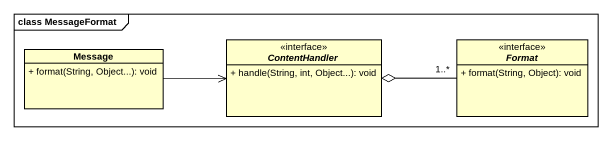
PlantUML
@startuml
mainframe class MessageFormat
hide circle
hide empty members
skinparam classAttributeIconSize 0
interface ContentHandler {
  + handle(String, int, Object...): void
}
interface Format {
  + format(String, Object): void
}
class Message {
  + format(String, Object...): void
}
Format "1..*" -left-o ContentHandler
Message -right-> ContentHandler
@enduml
